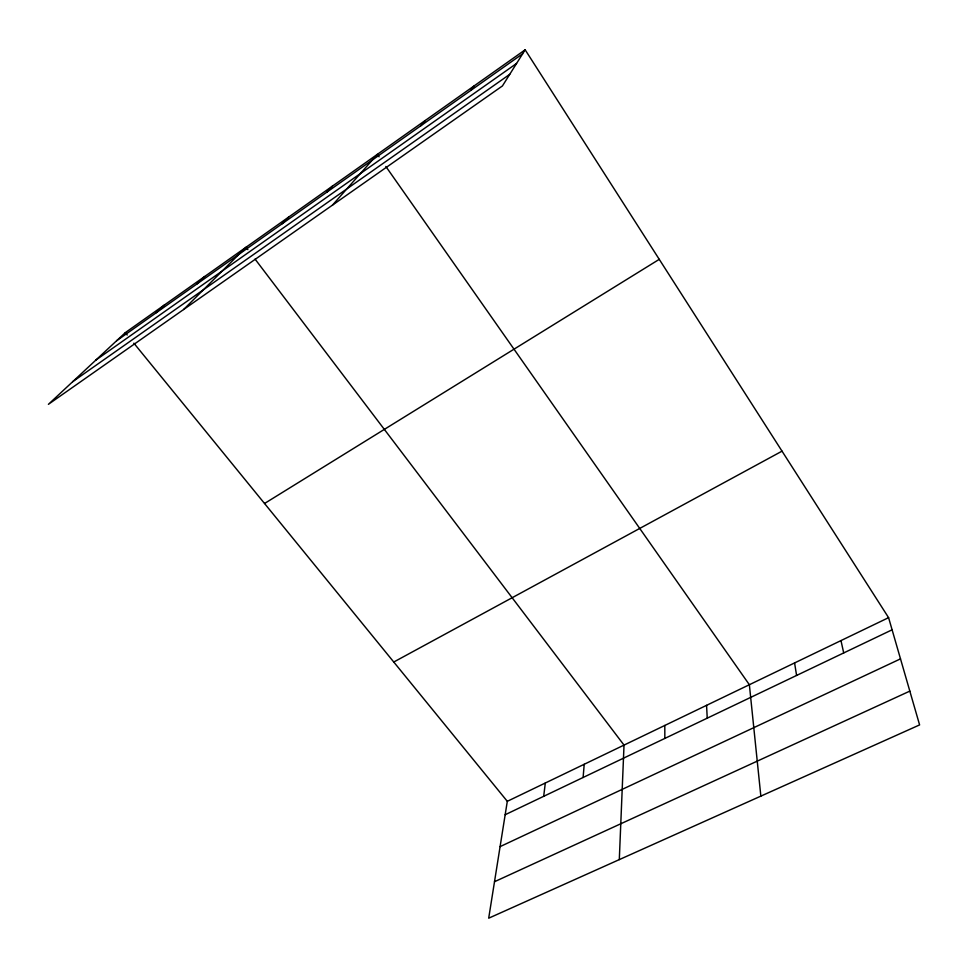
<?xml version="1.0" encoding="UTF-8"?>
<svg xmlns="http://www.w3.org/2000/svg" width="968" height="968" viewBox="0 0 968 968"><rect width="100%" height="100%" fill="white"/><g stroke="black" fill="none" stroke-linecap="round" stroke-linejoin="round"><path stroke-width="1.45" d="M619.302 859.608L624.021 745.106L255.056 259.097M583.111 777.473L584.212 764.284M543.689 796.325L545.311 783.015M133.862 343.18L507.305 801.322L488.695 918.196L919.6 724.911L888.588 617.657L525.152 49.804L125.283 332.665L48.4 404.334L502.428 85.946L525.152 49.804M470.968 90.314L474.368 85.728M420.899 125.707L425.121 120.564M332.484 205.119L377.351 154.36L379.045 156.78M326.627 192.329L332.326 186.207M282.22 223.717L288.585 217.147M183.618 309.518L246.053 247.227L247.856 249.611M197.109 283.854L204.696 276.497M156.32 312.688L164.451 304.956M116.632 340.736L522.635 53.797M95.856 360.096L516.561 63.465M72.733 381.658L509.725 74.355M264.542 503.493L659.256 259.339M393.758 662.027L782.023 451.161M507.305 801.322L888.588 617.657M505.175 814.729L892.097 629.805M500.093 846.625L900.506 658.869M494.503 881.727L909.823 691.116M125.283 332.665L127.195 335.001M385.845 166.46L749.365 684.727L760.848 796.12M840.974 640.598L843.709 652.928M794.583 662.947L796.591 675.446M706.567 705.345L707.233 718.159M664.798 725.455L664.847 738.415"/></g></svg>
